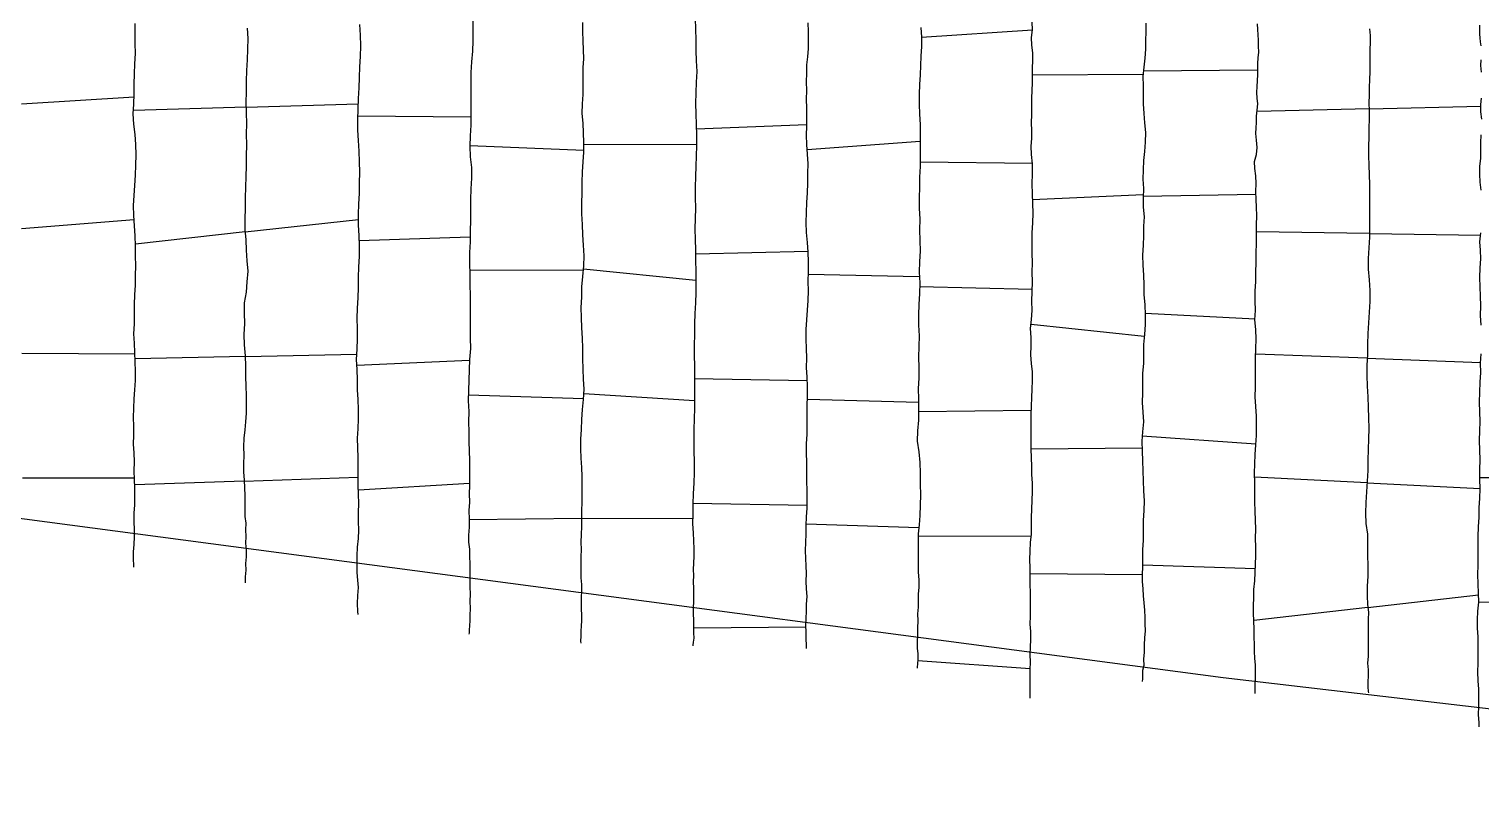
# Model space of a CAD drawing. Extents: x 703186 to 703989, y 1560402 to 1561368.
# Drawn here: x 703293 to 703351.2, y 1560465.2 to 1560496.4 of the extents above; entities that cross this region are included whole.
import ezdxf

# ---------------------------------------------------------------- set-up
doc = ezdxf.new("R2010")
doc.units = 0
for name, color, linetype in [('10124_2002_REAL', 30, 'Continuous'), ('AGROCAD PLL', 7, 'Continuous'), ('PANTE_2002', 7, 'Continuous')]:
    doc.layers.add(name, color=color, linetype=linetype)

msp = doc.modelspace()

# ---------------------------------------------------------------- linework, layer by layer
at = {"layer": '10124_2002_REAL'}
for points in [[(703310.828, 1560496.7627), (703310.8322, 1560496.3386), (703310.8332, 1560495.9095), (703310.8204, 1560495.4912), (703310.7823, 1560495.0655), (703310.7495, 1560494.6406), (703310.7483, 1560494.2265), (703310.758, 1560493.8016), (703310.7457, 1560493.3772), (703310.7482, 1560492.9529), (703310.7546, 1560492.5329), (703310.7295, 1560492.1068), (703310.7125, 1560491.6914), (703310.7244, 1560491.2648), (703310.7786, 1560490.8338), (703310.777, 1560490.4108), (703310.7482, 1560489.9771), (703310.7353, 1560489.551), (703310.7405, 1560489.1287), (703310.7349, 1560488.7131), (703310.7278, 1560488.2902), (703310.7192, 1560487.8571), (703310.6932, 1560487.4275), (703310.7049, 1560486.9875), (703310.706, 1560486.5566), (703310.7133, 1560486.1304), (703310.7191, 1560485.7126), (703310.7228, 1560485.2896), (703310.7237, 1560484.8567), (703310.7228, 1560484.4161), (703310.7246, 1560483.9964), (703310.7344, 1560483.5841), (703310.7036, 1560483.1478), (703310.682, 1560482.7336), (703310.6707, 1560482.3192), (703310.661, 1560481.9014), (703310.6477, 1560481.4836), (703310.666, 1560481.0632), (703310.6559, 1560480.6427), (703310.6773, 1560480.247), (703310.6781, 1560479.8557), (703310.6862, 1560479.4782), (703310.6926, 1560479.1094), (703310.6989, 1560478.7525), (703310.6938, 1560478.4276), (703310.6947, 1560478.0986), (703310.6895, 1560477.7692), (703310.6963, 1560477.4322), (703310.6717, 1560477.0889), (703310.682, 1560476.75), (703310.6864, 1560476.4339), (703310.6571, 1560476.1138), (703310.6611, 1560475.8248), (703310.6988, 1560475.5495), (703310.6924, 1560475.2521), (703310.7082, 1560474.9533), (703310.7108, 1560474.6541), (703310.7091, 1560474.3519), (703310.7139, 1560474.0437), (703310.7208, 1560473.7453), (703310.7139, 1560473.4591), (703310.7211, 1560473.1686), (703310.7145, 1560472.9055), (703310.7115, 1560472.6877), (703310.6936, 1560472.48), (703310.6824, 1560472.314), (703310.6838, 1560472.1998), (703310.6726, 1560472.1372)], [(703319.7382, 1560496.8018), (703319.7563, 1560496.3727), (703319.7677, 1560495.9425), (703319.7711, 1560495.5217), (703319.7762, 1560495.1084), (703319.805, 1560494.6799), (703319.7872, 1560494.2482), (703319.7637, 1560493.8257), (703319.7598, 1560493.3989), (703319.7718, 1560492.9793), (703319.7781, 1560492.5537), (703319.7946, 1560492.1277), (703319.801, 1560491.7112), (703319.7813, 1560491.2932), (703319.767, 1560490.8859), (703319.7559, 1560490.4685), (703319.7451, 1560490.0454), (703319.7481, 1560489.6259), (703319.7587, 1560489.2027), (703319.7406, 1560488.7889), (703319.7347, 1560488.3739), (703319.7419, 1560487.954), (703319.7518, 1560487.5306), (703319.761, 1560487.1066), (703319.7638, 1560486.6811), (703319.77, 1560486.2574), (703319.7651, 1560485.8274), (703319.7558, 1560485.4104), (703319.731, 1560484.9881), (703319.7152, 1560484.5682), (703319.7146, 1560484.1509), (703319.7067, 1560483.7193), (703319.6961, 1560483.3035), (703319.7158, 1560482.8855), (703319.7192, 1560482.4651), (703319.7117, 1560482.0437), (703319.7199, 1560481.6115), (703319.7152, 1560481.1936), (703319.6975, 1560480.7656), (703319.6848, 1560480.3374), (703319.6836, 1560479.9074), (703319.6892, 1560479.4776), (703319.7031, 1560479.0571), (703319.697, 1560478.6191), (703319.6873, 1560478.1917), (703319.6612, 1560477.7784), (703319.654, 1560477.3526), (703319.6464, 1560476.9468), (703319.6331, 1560476.5547), (703319.656, 1560476.1976), (703319.6783, 1560475.883), (703319.6838, 1560475.5563), (703319.691, 1560475.2692), (703319.6812, 1560474.9916), (703319.6602, 1560474.738), (703319.6703, 1560474.4923), (703319.667, 1560474.2342), (703319.6725, 1560473.9841), (703319.6734, 1560473.7251), (703319.678, 1560473.4555), (703319.6615, 1560473.1971), (703319.6633, 1560472.9502), (703319.6692, 1560472.6975), (703319.6754, 1560472.4481), (703319.6783, 1560472.1918), (703319.689, 1560471.9799), (703319.6612, 1560471.8209), (703319.6491, 1560471.7005), (703319.6483, 1560471.6782)], [(703297.2525, 1560474.8215), (703297.2508, 1560474.8982), (703297.2391, 1560475.1632), (703297.2379, 1560475.4418), (703297.2648, 1560475.7341), (703297.2761, 1560476.0344), (703297.2722, 1560476.327), (703297.2604, 1560476.6578), (703297.2667, 1560476.9899), (703297.2857, 1560477.3269), (703297.2872, 1560477.6644), (703297.2891, 1560478.0011), (703297.2801, 1560478.3429), (703297.2664, 1560478.6884), (703297.2745, 1560479.0478), (703297.2577, 1560479.4031), (703297.2368, 1560479.7472), (703297.2461, 1560480.1119), (703297.2463, 1560480.472), (703297.2373, 1560480.824), (703297.2513, 1560481.1902), (703297.2624, 1560481.5677), (703297.2867, 1560481.9311), (703297.3077, 1560482.3027), (703297.3158, 1560482.6749), (703297.2998, 1560483.046), (703297.2932, 1560483.4264), (703297.2731, 1560483.8026), (703297.2525, 1560484.1764), (703297.272, 1560484.5684), (703297.268, 1560484.9542), (703297.2697, 1560485.3401), (703297.2805, 1560485.7306), (703297.3124, 1560486.1236), (703297.3168, 1560486.5094), (703297.3304, 1560486.8941), (703297.3192, 1560487.292), (703297.3093, 1560487.6984), (703297.3025, 1560488.0997), (703297.2784, 1560488.5029), (703297.2462, 1560488.9059), (703297.2342, 1560489.3112), (703297.2625, 1560489.7162), (703297.2837, 1560490.1149), (703297.3094, 1560490.5251), (703297.3256, 1560490.9323), (703297.3359, 1560491.3405), (703297.3261, 1560491.7483), (703297.2956, 1560492.1545), (703297.2409, 1560492.5711), (703297.2265, 1560492.9783), (703297.253, 1560493.3737), (703297.2648, 1560493.7851), (703297.2615, 1560494.1768), (703297.2696, 1560494.585), (703297.2856, 1560494.9918), (703297.3101, 1560495.3942), (703297.2978, 1560495.7967), (703297.3032, 1560496.1961), (703297.3027, 1560496.598)], [(703301.7925, 1560496.4191), (703301.8134, 1560496.0005), (703301.8026, 1560495.57), (703301.7855, 1560495.1419), (703301.7639, 1560494.7167), (703301.7509, 1560494.29), (703301.752, 1560493.8667), (703301.7379, 1560493.4422), (703301.75, 1560493.0163), (703301.7574, 1560492.5916), (703301.7553, 1560492.1675), (703301.7618, 1560491.7395), (703301.7542, 1560491.3066), (703301.7493, 1560490.8845), (703301.7366, 1560490.4718), (703301.7204, 1560490.0471), (703301.7126, 1560489.6224), (703301.7056, 1560489.1962), (703301.6901, 1560488.7749), (703301.6949, 1560488.3537), (703301.7406, 1560487.9416), (703301.7457, 1560487.5161), (703301.779, 1560487.095), (703301.8089, 1560486.6763), (703301.7815, 1560486.2521), (703301.7423, 1560485.8384), (703301.6729, 1560485.4094), (703301.6727, 1560485.0014), (703301.6788, 1560484.5793), (703301.6585, 1560484.145), (703301.6708, 1560483.7242), (703301.7078, 1560483.2967), (703301.7169, 1560482.8707), (703301.7276, 1560482.4674), (703301.741, 1560482.0771), (703301.7544, 1560481.706), (703301.7524, 1560481.3535), (703301.751, 1560480.9925), (703301.7186, 1560480.6494), (703301.6943, 1560480.3197), (703301.649, 1560479.9885), (703301.6482, 1560479.6486), (703301.6488, 1560479.3092), (703301.6376, 1560478.9625), (703301.6471, 1560478.6387), (703301.6669, 1560478.3111), (703301.677, 1560478.0077), (703301.7003, 1560477.6944), (703301.6893, 1560477.3908), (703301.6898, 1560477.1219), (703301.7, 1560476.8587), (703301.7345, 1560476.5877), (703301.727, 1560476.3172), (703301.7306, 1560476.0509), (703301.7223, 1560475.7891), (703301.7524, 1560475.519), (703301.7493, 1560475.2416), (703301.7177, 1560474.9714), (703301.7363, 1560474.7036), (703301.703, 1560474.4411), (703301.7057, 1560474.2036), (703301.7056, 1560474.2002)], [(703306.2307, 1560472.9276), (703306.2285, 1560473.0514), (703306.2151, 1560473.3723), (703306.224, 1560473.6952), (703306.2501, 1560474.0088), (703306.2272, 1560474.3044), (703306.1908, 1560474.6092), (703306.1973, 1560474.9312), (703306.1996, 1560475.2743), (703306.21, 1560475.624), (703306.2507, 1560475.9739), (703306.2671, 1560476.3108), (703306.2552, 1560476.656), (703306.2473, 1560477.0094), (703306.263, 1560477.3802), (703306.2556, 1560477.7455), (703306.2333, 1560478.1131), (703306.2313, 1560478.4866), (703306.2308, 1560478.8567), (703306.2341, 1560479.2242), (703306.2256, 1560479.6023), (703306.2166, 1560479.9869), (703306.231, 1560480.3672), (703306.2481, 1560480.7624), (703306.2533, 1560481.1365), (703306.2314, 1560481.5348), (703306.2094, 1560481.9333), (703306.2141, 1560482.3272), (703306.1943, 1560482.7386), (703306.1764, 1560483.1442), (703306.1961, 1560483.5569), (703306.2119, 1560483.9722), (703306.2107, 1560484.3801), (703306.2004, 1560484.7874), (703306.2105, 1560485.2016), (703306.2308, 1560485.6069), (703306.2527, 1560486.0213), (703306.2559, 1560486.4339), (703306.2622, 1560486.8486), (703306.2865, 1560487.271), (703306.2865, 1560487.6849), (703306.2729, 1560488.1054), (703306.2538, 1560488.5293), (703306.2477, 1560488.9444), (703306.2672, 1560489.3749), (703306.2962, 1560489.791), (703306.2897, 1560490.2093), (703306.3009, 1560490.6465), (703306.2963, 1560491.0623), (703306.283, 1560491.4857), (703306.2517, 1560491.9088), (703306.228, 1560492.3258), (703306.2283, 1560492.7506), (703306.2327, 1560493.1693), (703306.2494, 1560493.6023), (703306.2775, 1560494.0205), (703306.2959, 1560494.4408), (703306.3043, 1560494.8614), (703306.3258, 1560495.2841), (703306.3385, 1560495.7101), (703306.3331, 1560496.1311), (703306.3089, 1560496.5575)], [(703315.1686, 1560471.7875), (703315.1628, 1560471.8608), (703315.1762, 1560472.0655), (703315.1679, 1560472.2724), (703315.1819, 1560472.4646), (703315.2041, 1560472.6854), (703315.1977, 1560472.9171), (703315.1863, 1560473.1456), (703315.1854, 1560473.3833), (703315.189, 1560473.6184), (703315.2034, 1560473.8632), (703315.2054, 1560474.1322), (703315.1705, 1560474.4048), (703315.1693, 1560474.6748), (703315.1741, 1560474.9523), (703315.1733, 1560475.244), (703315.1917, 1560475.5338), (703315.1788, 1560475.8278), (703315.1894, 1560476.1374), (703315.2005, 1560476.4563), (703315.199, 1560476.7633), (703315.1981, 1560477.0854), (703315.2192, 1560477.4281), (703315.2145, 1560477.7621), (703315.2171, 1560478.1054), (703315.2114, 1560478.4609), (703315.2037, 1560478.8214), (703315.1785, 1560479.1911), (703315.1611, 1560479.5706), (703315.1648, 1560479.9567), (703315.1871, 1560480.3383), (703315.2014, 1560480.7353), (703315.2331, 1560481.142), (703315.2651, 1560481.5443), (703315.2902, 1560481.9519), (703315.272, 1560482.3522), (703315.2518, 1560482.7574), (703315.2448, 1560483.1797), (703315.2465, 1560483.5916), (703315.2334, 1560483.9979), (703315.2045, 1560484.4085), (703315.1836, 1560484.8212), (703315.1753, 1560485.2295), (703315.1993, 1560485.6423), (703315.2059, 1560486.0546), (703315.2343, 1560486.4736), (703315.2766, 1560486.8941), (703315.2908, 1560487.2986), (703315.2635, 1560487.7193), (703315.2444, 1560488.1366), (703315.2277, 1560488.5554), (703315.2043, 1560488.9768), (703315.1955, 1560489.3983), (703315.2118, 1560489.8184), (703315.218, 1560490.2388), (703315.2219, 1560490.6551), (703315.2523, 1560491.0646), (703315.2795, 1560491.4464), (703315.2802, 1560491.8408), (703315.2724, 1560492.2238), (703315.255, 1560492.6068), (703315.2162, 1560492.997), (703315.221, 1560493.3793), (703315.2505, 1560493.7522), (703315.2522, 1560494.1124), (703315.2513, 1560494.4729), (703315.2513, 1560494.8373), (703315.2756, 1560495.192), (703315.262, 1560495.5408), (703315.2481, 1560495.9005), (703315.2438, 1560496.2766), (703315.2435, 1560496.6473)], [(703324.1983, 1560471.5673), (703324.1985, 1560471.7061), (703324.1943, 1560471.9575), (703324.1941, 1560472.2259), (703324.1824, 1560472.5022), (703324.1965, 1560472.7811), (703324.1976, 1560473.0543), (703324.2092, 1560473.3459), (703324.2272, 1560473.6511), (703324.2097, 1560473.9613), (703324.1871, 1560474.2655), (703324.2006, 1560474.5763), (703324.1902, 1560474.8753), (703324.1802, 1560475.1792), (703324.1653, 1560475.4912), (703324.1736, 1560475.8166), (703324.1838, 1560476.1619), (703324.1919, 1560476.501), (703324.2028, 1560476.8411), (703324.2258, 1560477.1936), (703324.2317, 1560477.5402), (703324.2257, 1560477.9002), (703324.2228, 1560478.2712), (703324.215, 1560478.6434), (703324.2192, 1560479.0186), (703324.2016, 1560479.3987), (703324.2059, 1560479.7683), (703324.2336, 1560480.1461), (703324.2359, 1560480.5262), (703324.2317, 1560480.9076), (703324.2327, 1560481.2909), (703324.2431, 1560481.6742), (703324.2405, 1560482.0554), (703324.2236, 1560482.4384), (703324.2093, 1560482.8198), (703324.2123, 1560483.2018), (703324.2014, 1560483.5789), (703324.1874, 1560483.9578), (703324.1886, 1560484.347), (703324.2167, 1560484.731), (703324.2444, 1560485.1174), (703324.2721, 1560485.5051), (703324.2894, 1560485.8886), (703324.2706, 1560486.2715), (703324.2788, 1560486.6617), (703324.2787, 1560487.0607), (703324.2759, 1560487.4482), (703324.2442, 1560487.8324), (703324.2083, 1560488.2313), (703324.1934, 1560488.6315), (703324.2051, 1560489.0328), (703324.2214, 1560489.433), (703324.2481, 1560489.8182), (703324.257, 1560490.2085), (703324.2604, 1560490.6008), (703324.2692, 1560490.9838), (703324.2483, 1560491.3713), (703324.2194, 1560491.758), (703324.199, 1560492.1329), (703324.2111, 1560492.4912), (703324.2166, 1560492.8483), (703324.2146, 1560493.2076), (703324.2062, 1560493.5653), (703324.215, 1560493.9123), (703324.1971, 1560494.2622), (703324.2153, 1560494.6064), (703324.2168, 1560494.9482), (703324.2506, 1560495.2704), (703324.285, 1560495.6044), (703324.2891, 1560495.9392), (703324.2802, 1560496.2778), (703324.2724, 1560496.6256)], [(703328.7852, 1560496.4338), (703328.8101, 1560496.0479), (703328.8074, 1560495.6736), (703328.7828, 1560495.297), (703328.7669, 1560494.9124), (703328.7536, 1560494.5396), (703328.7288, 1560494.1536), (703328.7148, 1560493.7725), (703328.7118, 1560493.3762), (703328.738, 1560492.9729), (703328.7519, 1560492.5562), (703328.762, 1560492.1396), (703328.7533, 1560491.7204), (703328.7574, 1560491.2928), (703328.7529, 1560490.8668), (703328.7372, 1560490.4463), (703328.7292, 1560490.0289), (703328.7224, 1560489.6281), (703328.719, 1560489.2015), (703328.7435, 1560488.7658), (703328.7272, 1560488.3403), (703328.7451, 1560487.912), (703328.7536, 1560487.4885), (703328.7334, 1560487.0628), (703328.7146, 1560486.6348), (703328.7384, 1560486.2122), (703328.7294, 1560485.7838), (703328.7057, 1560485.3512), (703328.6865, 1560484.9293), (703328.6876, 1560484.5179), (703328.7126, 1560484.0975), (703328.7043, 1560483.6701), (703328.697, 1560483.2429), (703328.7081, 1560482.825), (703328.6984, 1560482.3982), (703328.6797, 1560481.9798), (703328.6854, 1560481.5601), (703328.6882, 1560481.1486), (703328.6934, 1560480.7194), (703328.6463, 1560480.2811), (703328.6444, 1560479.8688), (703328.7051, 1560479.4511), (703328.746, 1560479.0197), (703328.7593, 1560478.5895), (703328.7651, 1560478.1548), (703328.7696, 1560477.7292), (703328.7636, 1560477.3055), (703328.7489, 1560476.8952), (703328.7167, 1560476.5162), (703328.6774, 1560476.1548), (703328.6763, 1560475.8292), (703328.676, 1560475.5235), (703328.6737, 1560475.2111), (703328.674, 1560474.9124), (703328.6777, 1560474.6237), (703328.7091, 1560474.3251), (703328.71, 1560474.0241), (703328.6737, 1560473.7432), (703328.684, 1560473.4793), (703328.6796, 1560473.2253), (703328.6495, 1560472.9522), (703328.6584, 1560472.6771), (703328.6541, 1560472.4011), (703328.6548, 1560472.1193), (703328.6367, 1560471.8411), (703328.6447, 1560471.586), (703328.6612, 1560471.3498), (703328.6664, 1560471.1357), (703328.6542, 1560470.9593), (703328.6368, 1560470.8141), (703328.636, 1560470.7843)], [(703333.1728, 1560469.5745), (703333.1675, 1560469.6558), (703333.1687, 1560469.9058), (703333.1607, 1560470.1649), (703333.1681, 1560470.4458), (703333.1715, 1560470.7301), (703333.1775, 1560471.0275), (703333.1712, 1560471.3222), (703333.1792, 1560471.6177), (703333.194, 1560471.9285), (703333.1981, 1560472.2432), (703333.1718, 1560472.5491), (703333.1764, 1560472.8696), (703333.1808, 1560473.1822), (703333.1816, 1560473.486), (703333.1756, 1560473.8054), (703333.1665, 1560474.1364), (703333.1645, 1560474.4679), (703333.167, 1560474.8007), (703333.1568, 1560475.1306), (703333.1625, 1560475.47), (703333.1796, 1560475.8105), (703333.2153, 1560476.1505), (703333.2233, 1560476.4779), (703333.2134, 1560476.8101), (703333.2305, 1560477.1514), (703333.2483, 1560477.5052), (703333.263, 1560477.8459), (703333.2562, 1560478.191), (703333.2381, 1560478.5395), (703333.236, 1560478.8638), (703333.2248, 1560479.2125), (703333.2115, 1560479.5559), (703333.2086, 1560479.9047), (703333.2044, 1560480.2508), (703333.2126, 1560480.5974), (703333.2095, 1560480.9404), (703333.2156, 1560481.2706), (703333.2364, 1560481.6169), (703333.2413, 1560481.9573), (703333.2536, 1560482.304), (703333.2545, 1560482.646), (703333.2142, 1560482.9808), (703333.188, 1560483.333), (703333.2041, 1560483.6872), (703333.206, 1560484.031), (703333.1835, 1560484.3802), (703333.2223, 1560484.7463), (703333.2405, 1560485.109), (703333.2298, 1560485.4811), (703333.2406, 1560485.8692), (703333.2543, 1560486.2529), (703333.2455, 1560486.635), (703333.2538, 1560487.0123), (703333.2456, 1560487.3975), (703333.2465, 1560487.802), (703333.2502, 1560488.2111), (703333.2771, 1560488.6103), (703333.2858, 1560489.0069), (703333.2738, 1560489.3918), (703333.2564, 1560489.7774), (703333.2418, 1560490.1762), (703333.256, 1560490.5787), (703333.2603, 1560490.976), (703333.2145, 1560491.3571), (703333.2038, 1560491.6882), (703333.2317, 1560492.0011), (703333.2303, 1560492.3149), (703333.2204, 1560492.6229), (703333.2295, 1560492.9496), (703333.2355, 1560493.2812), (703333.233, 1560493.6078), (703333.2403, 1560493.9187), (703333.2534, 1560494.2235), (703333.2644, 1560494.5125), (703333.2634, 1560494.8146), (703333.2761, 1560495.1185), (703333.2708, 1560495.4221), (703333.2298, 1560495.7297), (703333.2223, 1560496.0333), (703333.2624, 1560496.3432), (703333.2494, 1560496.6531)], [(703337.8061, 1560496.6144), (703337.7955, 1560496.2681), (703337.7938, 1560495.921), (703337.7882, 1560495.5788), (703337.7661, 1560495.2093), (703337.7188, 1560494.8507), (703337.6788, 1560494.4789), (703337.6939, 1560494.1016), (703337.6923, 1560493.7402), (703337.6976, 1560493.3774), (703337.7268, 1560492.998), (703337.749, 1560492.6177), (703337.7835, 1560492.2301), (703337.7766, 1560491.852), (703337.7543, 1560491.4769), (703337.7023, 1560491.1107), (703337.6938, 1560490.7381), (703337.685, 1560490.3631), (703337.7041, 1560489.9855), (703337.6983, 1560489.6167), (703337.7, 1560489.2378), (703337.7295, 1560488.8619), (703337.708, 1560488.4833), (703337.7116, 1560488.0997), (703337.6977, 1560487.722), (703337.6699, 1560487.3285), (703337.6868, 1560486.9271), (703337.7148, 1560486.5272), (703337.7249, 1560486.1353), (703337.7198, 1560485.7402), (703337.7583, 1560485.3329), (703337.7804, 1560484.938), (703337.7791, 1560484.5427), (703337.7463, 1560484.1473), (703337.7119, 1560483.7483), (703337.7148, 1560483.3732), (703337.7096, 1560482.9863), (703337.6727, 1560482.593), (703337.6705, 1560482.2015), (703337.6644, 1560481.8085), (703337.6565, 1560481.427), (703337.6854, 1560481.0383), (703337.7018, 1560480.6465), (703337.674, 1560480.2509), (703337.6437, 1560479.8691), (703337.6559, 1560479.4701), (703337.673, 1560479.0802), (703337.6862, 1560478.6833), (703337.6946, 1560478.2892), (703337.7087, 1560477.8852), (703337.7298, 1560477.476), (703337.7266, 1560477.0891), (703337.6977, 1560476.6949), (703337.6907, 1560476.2977), (703337.691, 1560475.907), (703337.6739, 1560475.5222), (703337.6695, 1560475.1711), (703337.6738, 1560474.833), (703337.6568, 1560474.5342), (703337.6523, 1560474.2522), (703337.688, 1560473.9571), (703337.6936, 1560473.6757), (703337.7235, 1560473.3929), (703337.7477, 1560473.1011), (703337.7632, 1560472.8162), (703337.756, 1560472.5514), (703337.7756, 1560472.2739), (703337.7546, 1560471.9983), (703337.7389, 1560471.7163), (703337.7339, 1560471.4235), (703337.7033, 1560471.1353), (703337.7252, 1560470.8858), (703337.6736, 1560470.6819), (703337.6693, 1560470.5035), (703337.6617, 1560470.3498), (703337.6557, 1560470.2477)], [(703342.1831, 1560469.7675), (703342.1796, 1560469.8603), (703342.181, 1560470.1006), (703342.1926, 1560470.353), (703342.1934, 1560470.618), (703342.1924, 1560470.8961), (703342.1739, 1560471.1746), (703342.163, 1560471.447), (703342.1512, 1560471.7268), (703342.1381, 1560472.0274), (703342.1451, 1560472.3458), (703342.1315, 1560472.6741), (703342.1167, 1560472.9875), (703342.1182, 1560473.2859), (703342.1251, 1560473.5999), (703342.1277, 1560473.9305), (703342.1661, 1560474.278), (703342.1881, 1560474.6123), (703342.1983, 1560474.948), (703342.2126, 1560475.282), (703342.207, 1560475.6322), (703342.2018, 1560475.9849), (703342.2155, 1560476.3414), (703342.192, 1560476.7029), (703342.1766, 1560477.0685), (703342.1752, 1560477.4491), (703342.1636, 1560477.8257), (703342.1731, 1560478.2072), (703342.1551, 1560478.5863), (703342.1677, 1560478.9583), (703342.1852, 1560479.3368), (703342.2129, 1560479.7226), (703342.2384, 1560480.0997), (703342.2405, 1560480.4863), (703342.2351, 1560480.8724), (703342.2122, 1560481.2598), (703342.1839, 1560481.6486), (703342.192, 1560482.0296), (703342.1946, 1560482.4106), (703342.1964, 1560482.7989), (703342.1961, 1560483.1925), (703342.2164, 1560483.5776), (703342.2298, 1560483.9607), (703342.2055, 1560484.3505), (703342.1763, 1560484.7254), (703342.1964, 1560485.1105), (703342.1853, 1560485.4952), (703342.1884, 1560485.8839), (703342.206, 1560486.2684), (703342.2162, 1560486.639), (703342.2204, 1560487.0227), (703342.2288, 1560487.409), (703342.2313, 1560487.7866), (703342.2372, 1560488.159), (703342.2377, 1560488.5351), (703342.2474, 1560488.8989), (703342.2301, 1560489.2391), (703342.2183, 1560489.5532), (703342.2124, 1560489.8686), (703342.2168, 1560490.1859), (703342.2037, 1560490.4951), (703342.1702, 1560490.7945), (703342.1607, 1560491.0706), (703342.2318, 1560491.3518), (703342.2598, 1560491.6393), (703342.2395, 1560491.9283), (703342.215, 1560492.192), (703342.2195, 1560492.4207), (703342.2337, 1560492.6419), (703342.2366, 1560492.8841), (703342.2697, 1560493.1317), (703342.2867, 1560493.3776), (703342.2626, 1560493.6119), (703342.2522, 1560493.8401), (703342.2584, 1560494.0734), (703342.2798, 1560494.311), (703342.2858, 1560494.5632), (703342.2838, 1560494.7907), (703342.2884, 1560495.0041), (703342.3099, 1560495.2232), (703342.3312, 1560495.4463), (703342.3122, 1560495.6906), (703342.3107, 1560495.9297), (703342.3075, 1560496.1533), (703342.2943, 1560496.3641), (703342.2802, 1560496.5829)], [(703346.7683, 1560496.3923), (703346.7907, 1560496.1166), (703346.7965, 1560495.8409), (703346.7759, 1560495.5544), (703346.7743, 1560495.2606), (703346.7788, 1560494.9661), (703346.773, 1560494.6612), (703346.7642, 1560494.3546), (703346.7512, 1560494.0337), (703346.7536, 1560493.7356), (703346.7432, 1560493.4274), (703346.751, 1560493.1036), (703346.7538, 1560492.7739), (703346.743, 1560492.4243), (703346.7394, 1560492.0568), (703346.7276, 1560491.6717), (703346.7306, 1560491.3), (703346.7417, 1560490.9271), (703346.7511, 1560490.5416), (703346.767, 1560490.1525), (703346.7701, 1560489.7424), (703346.7656, 1560489.3346), (703346.759, 1560488.9192), (703346.768, 1560488.4808), (703346.7611, 1560488.0482), (703346.7385, 1560487.6202), (703346.7124, 1560487.1929), (703346.7065, 1560486.7637), (703346.7507, 1560486.3309), (703346.7744, 1560485.9009), (703346.7812, 1560485.4671), (703346.7572, 1560485.0359), (703346.7302, 1560484.6098), (703346.6958, 1560484.1851), (703346.6889, 1560483.7636), (703346.6801, 1560483.3337), (703346.6642, 1560482.9113), (703346.6539, 1560482.4971), (703346.6708, 1560482.0696), (703346.7005, 1560481.6527), (703346.7132, 1560481.2264), (703346.7286, 1560480.8062), (703346.741, 1560480.3851), (703346.7309, 1560479.9655), (703346.7158, 1560479.5423), (703346.7047, 1560479.1128), (703346.6935, 1560478.6919), (703346.6705, 1560478.266), (703346.6491, 1560477.8395), (703346.6204, 1560477.4201), (703346.6006, 1560476.9924), (703346.6145, 1560476.578), (703346.6819, 1560476.1458), (703346.6832, 1560475.7223), (703346.6791, 1560475.3013), (703346.7002, 1560474.8855), (703346.7007, 1560474.4634), (703346.6739, 1560474.0588), (703346.6669, 1560473.6786), (703346.6871, 1560473.3321), (703346.7223, 1560473.0235), (703346.7165, 1560472.7235), (703346.7112, 1560472.4317), (703346.7064, 1560472.1381), (703346.7063, 1560471.8435), (703346.7124, 1560471.5535), (703346.7105, 1560471.2655), (703346.6914, 1560470.9858), (703346.7104, 1560470.7114), (703346.7129, 1560470.4656), (703346.7041, 1560470.2419), (703346.7037, 1560470.0317), (703346.7172, 1560469.849), (703346.7219, 1560469.7873)], [(703351.2381, 1560495.7065), (703351.2137, 1560495.8691), (703351.195, 1560496.0223), (703351.193, 1560496.1781), (703351.1916, 1560496.349), (703351.1886, 1560496.5297)], [(703351.2472, 1560494.6533), (703351.2249, 1560494.9141), (703351.2402, 1560495.1462)], [(703351.263, 1560492.7635), (703351.2294, 1560493.0614), (703351.2294, 1560493.3507), (703351.2527, 1560493.6157)], [(703351.234, 1560489.9234), (703351.203, 1560490.2495), (703351.182, 1560490.5597), (703351.1852, 1560490.8761), (703351.2207, 1560491.2007), (703351.2299, 1560491.5177), (703351.2299, 1560491.8268), (703351.2392, 1560492.1394)], [(703351.2371, 1560484.5153), (703351.2083, 1560484.899), (703351.2207, 1560485.2887), (703351.2108, 1560485.6774), (703351.1989, 1560486.0517), (703351.1864, 1560486.4332), (703351.1997, 1560486.8172), (703351.2297, 1560487.1803), (703351.2079, 1560487.5198), (703351.1878, 1560487.8623), (703351.232, 1560488.2123)], [(703351.1541, 1560468.433), (703351.1588, 1560468.5996), (703351.1392, 1560468.914), (703351.1402, 1560469.2519), (703351.1505, 1560469.5963), (703351.1435, 1560469.9337), (703351.1231, 1560470.2777), (703351.1062, 1560470.6316), (703351.1196, 1560470.986), (703351.1149, 1560471.3367), (703351.1213, 1560471.6897), (703351.1246, 1560472.0415), (703351.0952, 1560472.3812), (703351.0909, 1560472.7228), (703351.1033, 1560473.07), (703351.1427, 1560473.4257), (703351.1382, 1560473.781), (703351.1224, 1560474.1517), (703351.1097, 1560474.5323), (703351.1246, 1560474.9066), (703351.1155, 1560475.2837), (703351.1163, 1560475.6639), (703351.1245, 1560476.0488), (703351.1281, 1560476.4394), (703351.1548, 1560476.8231), (703351.16, 1560477.2078), (703351.1801, 1560477.5867), (703351.2003, 1560477.9667), (703351.188, 1560478.347), (703351.1883, 1560478.7382), (703351.2059, 1560479.1307), (703351.1909, 1560479.5112), (703351.1744, 1560479.9046), (703351.19, 1560480.2927), (703351.2036, 1560480.6607), (703351.1915, 1560481.0448), (703351.1756, 1560481.4341), (703351.1807, 1560481.8289), (703351.2002, 1560482.2307), (703351.2243, 1560482.6169), (703351.2101, 1560482.9899), (703351.2345, 1560483.3696)]]:
    msp.add_lwpolyline(points, dxfattribs=at)
at = {"layer": 'AGROCAD PLL', "color": 3, "true_color": 0x00ff00}
for points in [[(703328.8097, 1560496.0538), (703333.2625, 1560496.3411)], [(703328.8097, 1560496.0538), (703333.2621, 1560496.341)], [(703292.747, 1560493.3837), (703297.2615, 1560493.6694)], [(703301.7434, 1560493.2497), (703306.2407, 1560493.3775)], [(703346.749, 1560493.1863), (703351.2294, 1560493.2943)], [(703301.7434, 1560493.2497), (703297.2361, 1560493.1217)], [(703301.7434, 1560493.2497), (703297.2361, 1560493.1217)], [(703306.23, 1560492.9084), (703310.7496, 1560492.8609)], [(703346.749, 1560493.1863), (703342.2626, 1560493.0783)], [(703346.749, 1560493.1863), (703342.2626, 1560493.0783)], [(703315.2801, 1560491.7626), (703319.8003, 1560491.7546)], [(703324.235, 1560491.5495), (703328.7568, 1560491.8875)], [(703328.7549, 1560491.0575), (703333.2562, 1560491.01)], [(703342.2146, 1560489.7503), (703337.6991, 1560489.6659)], [(703292.7512, 1560488.3883), (703297.2588, 1560488.7484)], [(703346.7633, 1560488.1876), (703342.2373, 1560488.2598)], [(703346.7633, 1560488.1876), (703342.2373, 1560488.2598)], [(703346.7633, 1560488.1876), (703351.2199, 1560488.1165)], [(703319.755, 1560487.382), (703324.2733, 1560487.4801)], [(703315.264, 1560486.7684), (703319.7692, 1560486.3152)], [(703328.7352, 1560486.061), (703333.2441, 1560485.9663)], [(703292.7568, 1560483.3938), (703297.2943, 1560483.3638)], [(703301.7084, 1560483.2665), (703306.1868, 1560483.3622)], [(703346.6749, 1560483.1951), (703342.2051, 1560483.3634)], [(703346.6749, 1560483.1951), (703342.2051, 1560483.3634)], [(703306.1865, 1560482.9159), (703310.7019, 1560483.1152)], [(703346.6749, 1560483.1951), (703351.2123, 1560483.0243)], [(703319.7178, 1560482.384), (703324.2295, 1560482.3037)], [(703328.6892, 1560481.0638), (703333.2128, 1560481.1186)], [(703292.7855, 1560478.4019), (703297.2779, 1560478.3978)], [(703306.2451, 1560477.919), (703310.6945, 1560478.189)], [(703346.6671, 1560478.1989), (703342.1628, 1560478.4249)], [(703346.6671, 1560478.1989), (703342.1628, 1560478.4249)], [(703346.6671, 1560478.1989), (703351.2006, 1560477.9714)], [(703346.6671, 1560478.1989), (703351.2001, 1560477.9714)], [(703351.1881, 1560478.4237), (703355.7293, 1560478.4202)], [(703310.6823, 1560476.731), (703315.1989, 1560476.7939)], [(703324.1939, 1560476.5632), (703328.7061, 1560476.4186)], [(703328.6771, 1560476.0767), (703333.2059, 1560476.0614)], [(703342.1927, 1560474.7621), (703337.673, 1560474.8994)], [(703333.1653, 1560474.5721), (703337.657, 1560474.5383)], [(703333.1653, 1560474.5721), (703337.6569, 1560474.5383)], [(703346.7011, 1560473.2091), (703351.139, 1560473.7153)], [(703351.1427, 1560473.427), (703355.6528, 1560473.4842)], [(703351.1427, 1560473.427), (703355.6524, 1560473.4842)], [(703319.6761, 1560472.39), (703324.185, 1560472.441)], [(703328.6628, 1560471.0843), (703333.1724, 1560470.7724)]]:
    msp.add_lwpolyline(points, dxfattribs=at)
at = {"layer": 'AGROCAD PLL', "color": 5, "true_color": 0x0000ff}
for points in [[(703333.2643, 1560494.551), (703337.6881, 1560494.5657)], [(703319.7848, 1560492.38), (703324.212, 1560492.5515)], [(703333.2664, 1560489.5569), (703337.7005, 1560489.757)], [(703301.7062, 1560488.2516), (703297.3082, 1560487.7639)], [(703301.7062, 1560488.2516), (703297.3082, 1560487.7639)], [(703306.2791, 1560487.9127), (703310.7232, 1560488.0564)], [(703324.2766, 1560486.5555), (703328.7243, 1560486.462)], [(703342.1777, 1560484.7525), (703337.7779, 1560484.9822)], [(703301.7084, 1560483.2665), (703297.2976, 1560483.1723)], [(703301.7084, 1560483.2665), (703297.2976, 1560483.1723)], [(703315.2793, 1560481.7748), (703319.7187, 1560481.5014)], [(703324.24, 1560481.5605), (703328.6862, 1560481.4399)], [(703333.2114, 1560479.5672), (703337.6518, 1560479.6041)], [(703301.6681, 1560478.2737), (703297.2858, 1560478.1278)], [(703301.6681, 1560478.2737), (703297.2858, 1560478.1278)], [(703315.199, 1560476.7807), (703319.6412, 1560476.7931)]]:
    msp.add_lwpolyline(points, dxfattribs=at)
at = {"layer": 'AGROCAD PLL', "color": 1, "true_color": 0xff0000}
for points in [[(703342.2843, 1560494.73), (703337.7015, 1560494.6897)], [(703310.7137, 1560491.7203), (703315.2797, 1560491.5334)], [(703301.7062, 1560488.2516), (703306.2505, 1560488.7556)], [(703310.7056, 1560486.7262), (703315.2609, 1560486.7378)], [(703333.2026, 1560484.5606), (703337.7405, 1560484.0796)], [(703310.6555, 1560481.7284), (703315.2674, 1560481.5816)], [(703342.2153, 1560479.7578), (703337.6593, 1560480.0659)], [(703301.6681, 1560478.2737), (703306.2316, 1560478.4256)], [(703319.6546, 1560477.386), (703324.2278, 1560477.3087)], [(703346.7011, 1560473.2091), (703342.1309, 1560472.6878)], [(703346.7011, 1560473.2091), (703342.1309, 1560472.6878)], [(703346.7011, 1560473.2091), (703342.1309, 1560472.6878)], [(703346.7011, 1560473.2091), (703342.1309, 1560472.6878)]]:
    msp.add_lwpolyline(points, dxfattribs=at)
at = {"layer": 'PANTE_2002'}
msp.add_lwpolyline([(703354.1452, 1560497.5398), (703357.1879, 1560497.1429), (703362.678, 1560496.0184), (703366.9114, 1560495.0924), (703370.814, 1560494.3648), (703375.5103, 1560493.7694), (703379.2145, 1560494.2986), (703382.4557, 1560494.7616), (703383.3156, 1560494.8278), (703389.7979, 1560490.396), (703396.5875, 1560485.3489), (703394.7006, 1560483.5049), (703386.2339, 1560467.3124), (703385.1142, 1560465.2222), (703340.9027, 1560470.3999), (703188.406, 1560490.5634), (703189.034, 1560527.7938), (703189.3258, 1560565.7267), (703212.7612, 1560547.2147), (703236.8912, 1560533.7738), (703270.4405, 1560520.7563), (703324.3097, 1560503.5054), (703354.1452, 1560497.5398)], close=True, dxfattribs=at)

doc.saveas('drawing.dxf')
